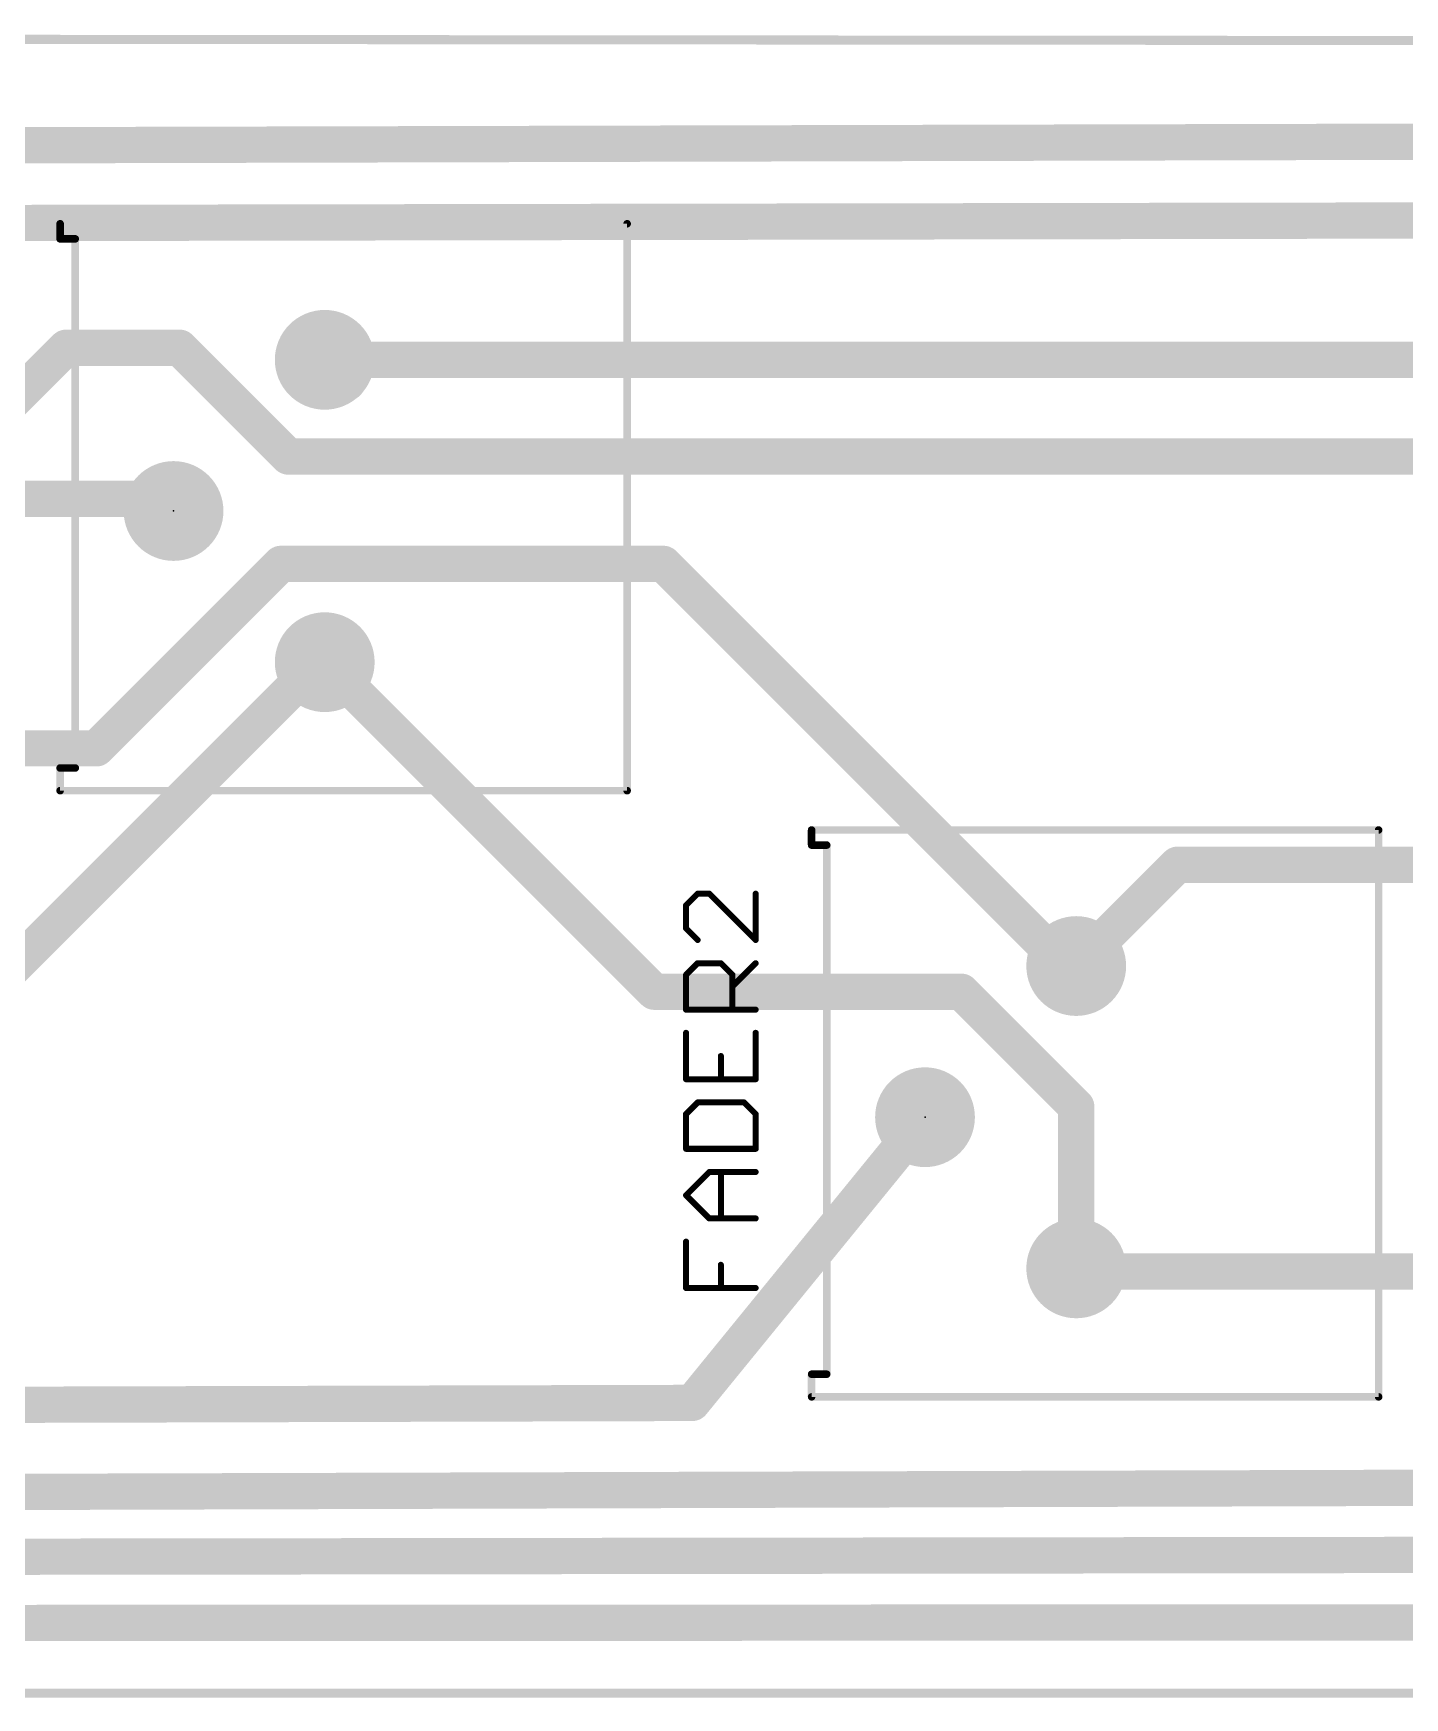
# Model space of a CAD drawing. Extents: x -0.1 to 94.1, y -0.1 to 27.9.
# Drawn here: x 32.37 to 55.4, y -0.08 to 27.89 of the extents above; entities that cross this region are included whole.
import ezdxf

# ---------------------------------------------------------------- set-up
doc = ezdxf.new("R2010")
doc.units = 0
for name, color, linetype in [('16', 175, 'CONTINUOUS'), ('17', 82, 'CONTINUOUS'), ('20', 7, 'CONTINUOUS'), ('21', 253, 'CONTINUOUS'), ('23', 7, 'CONTINUOUS')]:
    doc.layers.add(name, color=color, linetype=linetype)

# ---------------------------------------------------------------- blocks, each defined once
blk = doc.blocks.new('ROUNDP')
at = {"const_width": 0.5}
blk.add_lwpolyline([(0, -0.25, 1), (0, 0.25, 1), (0, -0.25)], format="xyb", dxfattribs=at)

msp = doc.modelspace()

# ---------------------------------------------------------------- linework, layer by layer
at = {"layer": '16', "const_width": 0.6096}
for points in [[(82.8548, 26.1366), (22.8782, 25.9842)], [(24.892, 24.6888), (81.661, 24.7904)], [(31.623, 21.3106), (32.9184, 22.606)], [(32.9184, 22.606), (34.8234, 22.606)], [(34.8234, 22.606), (36.6522, 20.7772)], [(37.2618, 22.4028), (37.6428, 22.0218)], [(37.2618, 22.4028), (62.3062, 22.4028)], [(36.6522, 20.7772), (58.8518, 20.7772)], [(27.8384, 20.066), (34.5186, 20.066)], [(34.5186, 20.066), (34.7218, 19.8628)], [(36.5252, 18.9738), (33.4264, 15.875)], [(42.9514, 18.9738), (36.5252, 18.9738)], [(49.7078, 12.2174), (42.9514, 18.9738)], [(26.9748, 7.1374), (37.1602, 17.3228)], [(37.2618, 17.3228), (37.1602, 17.3228)], [(42.799, 11.7856), (37.2618, 17.3228)], [(33.4264, 15.875), (30.6324, 15.875)], [(51.5874, 13.9192), (49.8856, 12.2174)], [(56.7436, 13.9192), (51.5874, 13.9192)], [(49.8856, 12.2174), (49.7078, 12.2174)], [(47.9552, 11.7856), (42.799, 11.7856)], [(49.8856, 9.8552), (47.9552, 11.7856)], [(49.8856, 7.1374), (49.8856, 9.8552)], [(43.434, 4.8768), (47.3456, 9.6774)], [(49.9364, 7.0866), (49.8856, 7.1374)], [(56.0832, 7.0866), (49.9364, 7.0866)], [(15.5702, 4.8006), (43.434, 4.8768)], [(13.4874, 3.3274), (65.6844, 3.4798)], [(7.6204, 2.2614), (66.5988, 2.3368)], [(4.572, 1.1684), (68.1482, 1.1938)]]:
    msp.add_lwpolyline(points, dxfattribs=at)
at = {"layer": '16', "const_width": 0.3048}
for points in [[(32.9184, 22.7584, 1), (32.9184, 22.4536)], [(33.0262, 22.4982, 1), (32.8106, 22.7138)], [(34.9312, 22.7138, 1), (34.7156, 22.4982)], [(34.8234, 22.4536, 1), (34.8234, 22.7584)], [(37.3696, 22.5106, 1), (37.154, 22.295)], [(37.2618, 22.5552, 1), (37.2618, 22.2504)], [(37.535, 21.914, 1), (37.7506, 22.1296)], [(36.6522, 20.9296, 1), (36.6522, 20.6248)], [(36.5444, 20.6694, 1), (36.76, 20.885)], [(34.6264, 20.1738, 1), (34.4108, 19.9582)], [(34.5186, 19.9136, 1), (34.5186, 20.2184)], [(34.614, 19.755, 1), (34.8296, 19.9706)], [(36.5252, 19.1262, 1), (36.5252, 18.8214)], [(36.633, 18.866, 1), (36.4174, 19.0816)], [(43.0592, 19.0816, 1), (42.8436, 18.866)], [(42.9514, 18.8214, 1), (42.9514, 19.1262)], [(37.1602, 17.4752, 1), (37.1602, 17.1704)], [(37.268, 17.215, 1), (37.0524, 17.4306)], [(37.3696, 17.4306, 1), (37.154, 17.215)], [(37.2618, 17.1704, 1), (37.2618, 17.4752)], [(33.3186, 15.9828, 1), (33.5342, 15.7672)], [(33.4264, 15.7226, 1), (33.4264, 16.0274)], [(51.5874, 14.0716, 1), (51.5874, 13.7668)], [(51.6952, 13.8114, 1), (51.4796, 14.027)], [(49.7078, 12.3698, 1), (49.7078, 12.065)], [(49.6, 12.1096, 1), (49.8156, 12.3252)], [(49.7778, 12.3252, 1), (49.9934, 12.1096)], [(49.8856, 12.065, 1), (49.8856, 12.3698)], [(42.799, 11.938, 1), (42.799, 11.6332)], [(42.6912, 11.6778, 1), (42.9068, 11.8934)], [(48.063, 11.8934, 1), (47.8474, 11.6778)], [(47.9552, 11.6332, 1), (47.9552, 11.938)], [(50.038, 9.8552, 1), (49.7332, 9.8552)], [(49.7778, 9.7474, 1), (49.9934, 9.963)], [(47.4637, 9.5811, 1), (47.2275, 9.7737)], [(49.9934, 7.2452, 1), (49.7778, 7.0296)], [(49.7332, 7.1374, 1), (50.038, 7.1374)], [(49.9364, 7.239, 1), (49.9364, 6.9342)], [(49.8286, 6.9788, 1), (50.0442, 7.1944)], [(43.3159, 4.9731, 1), (43.5521, 4.7805)], [(43.4344, 4.7244, 1), (43.4336, 5.0292)]]:
    msp.add_lwpolyline(points, format="xyb", dxfattribs=at)
at = {"layer": '20', "const_width": 0.1524}
for points in [[(2.54, 27.813), (91.44, 27.7368)], [(91.44, 0), (2.54, 0)]]:
    msp.add_lwpolyline(points, dxfattribs=at)
at = {"layer": '21'}
for points, const_width in [([(32.8486, 24.6888, 1), (32.785, 24.6888)], 0.0635), ([(32.8168, 24.7205, 1), (32.8168, 24.6571)], 0.0635), ([(42.3736, 24.6888, 1), (42.31, 24.6888)], 0.0635), ([(42.3418, 24.6571, 1), (42.3418, 24.7205)], 0.0635), ([(32.785, 24.4348, 1), (32.8486, 24.4348)], 0.0635), ([(32.8168, 24.4666, 1), (32.8168, 24.4031)], 0.0635), ([(33.1026, 24.4348, 1), (33.039, 24.4348)], 0.0635), ([(33.0708, 24.4031, 1), (33.0708, 24.4666)], 0.0635), ([(32.8486, 15.5448, 1), (32.785, 15.5448)], 0.0635), ([(32.8168, 15.5766, 1), (32.8168, 15.513)], 0.0635), ([(33.039, 15.5448, 1), (33.1026, 15.5448)], 0.0635), ([(33.0708, 15.513, 1), (33.0708, 15.5766)], 0.0635), ([(32.8168, 15.1956, 1), (32.8168, 15.132)], 0.0635), ([(32.785, 15.1638, 1), (32.8486, 15.1638)], 0.0635), ([(42.31, 15.1638, 1), (42.3736, 15.1638)], 0.0635), ([(42.3418, 15.132, 1), (42.3418, 15.1956)], 0.0635), ([(45.4406, 14.5352, 1), (45.4406, 14.4717)], 0.0635), ([(45.4724, 14.5034, 1), (45.4089, 14.5034)], 0.0635), ([(54.9974, 14.5034, 1), (54.9338, 14.5034)], 0.0635), ([(54.9656, 14.4717, 1), (54.9656, 14.5352)], 0.0635), ([(45.4406, 14.2812, 1), (45.4406, 14.2177)], 0.0635), ([(45.4089, 14.2494, 1), (45.4724, 14.2494)], 0.0635), ([(45.7264, 14.2494, 1), (45.6628, 14.2494)], 0.0635), ([(45.6946, 14.2177, 1), (45.6946, 14.2812)], 0.0635), ([(43.5263, 13.4592, 1), (43.5263, 13.4084)], 0.0508), ([(43.5443, 13.4158, 1), (43.5083, 13.4517)], 0.0508), ([(43.7392, 13.4517, 1), (43.7032, 13.4158)], 0.0508), ([(43.7212, 13.4084, 1), (43.7212, 13.4592)], 0.0508), ([(44.5262, 13.4338, 1), (44.4754, 13.4338)], 0.0508), ([(43.3568, 13.2389, 1), (43.306, 13.2389)], 0.0508), ([(43.3134, 13.2568, 1), (43.3494, 13.2209)], 0.0508), ([(43.3494, 12.867, 1), (43.3134, 12.8311)], 0.0508), ([(43.306, 12.8491, 1), (43.3568, 12.8491)], 0.0508), ([(43.5083, 12.6362, 1), (43.5443, 12.6721)], 0.0508), ([(44.4754, 12.6542, 1), (44.5262, 12.6542)], 0.0508), ([(44.4828, 12.6362, 1), (44.5188, 12.6721)], 0.0508), ([(43.5263, 12.2898, 1), (43.5263, 12.239)], 0.0508), ([(43.5443, 12.2464, 1), (43.5083, 12.2823)], 0.0508), ([(43.9341, 12.2823, 1), (43.8981, 12.2464)], 0.0508), ([(43.9161, 12.239, 1), (43.9161, 12.2898)], 0.0508), ([(44.5188, 12.2464, 1), (44.4828, 12.2823)], 0.0508), ([(43.3568, 12.0695, 1), (43.306, 12.0695)], 0.0508), ([(43.3134, 12.0874, 1), (43.3494, 12.0515)], 0.0508), ([(44.1364, 12.0695, 1), (44.0856, 12.0695)], 0.0508), ([(44.093, 12.0515, 1), (44.129, 12.0874)], 0.0508), ([(44.093, 11.8925, 1), (44.129, 11.8566)], 0.0508), ([(43.3314, 11.5102, 1), (43.3314, 11.4594)], 0.0508), ([(43.306, 11.4848, 1), (43.3568, 11.4848)], 0.0508), ([(44.0856, 11.4848, 1), (44.1364, 11.4848)], 0.0508), ([(44.5008, 11.4594, 1), (44.5008, 11.5102)], 0.0508), ([(43.3568, 11.095, 1), (43.306, 11.095)], 0.0508), ([(44.5262, 11.095, 1), (44.4754, 11.095)], 0.0508), ([(43.9415, 10.7052, 1), (43.8907, 10.7052)], 0.0508), ([(43.3314, 10.3408, 1), (43.3314, 10.29)], 0.0508), ([(44.5008, 10.29, 1), (44.5008, 10.3408)], 0.0508), ([(43.306, 10.3154, 1), (43.3568, 10.3154)], 0.0508), ([(43.8907, 10.3154, 1), (43.9415, 10.3154)], 0.0508), ([(44.4754, 10.3154, 1), (44.5262, 10.3154)], 0.0508), ([(43.5263, 9.951, 1), (43.5263, 9.9002)], 0.0508), ([(43.5443, 9.9076, 1), (43.5083, 9.9436)], 0.0508), ([(44.3239, 9.9436, 1), (44.2879, 9.9076)], 0.0508), ([(44.3059, 9.9002, 1), (44.3059, 9.951)], 0.0508), ([(43.3134, 9.7487, 1), (43.3494, 9.7127)], 0.0508), ([(43.3568, 9.7307, 1), (43.306, 9.7307)], 0.0508), ([(44.5262, 9.7307, 1), (44.4754, 9.7307)], 0.0508), ([(44.4828, 9.7127, 1), (44.5188, 9.7487)], 0.0508), ([(43.3314, 9.1714, 1), (43.3314, 9.1206)], 0.0508), ([(43.306, 9.146, 1), (43.3568, 9.146)], 0.0508), ([(44.4754, 9.146, 1), (44.5262, 9.146)], 0.0508), ([(44.5008, 9.1206, 1), (44.5008, 9.1714)], 0.0508), ([(43.7212, 8.7816, 1), (43.7212, 8.7308)], 0.0508), ([(43.7392, 8.7382, 1), (43.7032, 8.7742)], 0.0508), ([(43.9415, 8.7562, 1), (43.8907, 8.7562)], 0.0508), ([(44.5008, 8.7308, 1), (44.5008, 8.7816)], 0.0508), ([(43.3494, 8.3844, 1), (43.3134, 8.3484)], 0.0508), ([(43.3134, 8.3844, 1), (43.3494, 8.3484)], 0.0508), ([(43.7212, 8.002, 1), (43.7212, 7.9512)], 0.0508), ([(43.7032, 7.9586, 1), (43.7392, 7.9946)], 0.0508), ([(43.8907, 7.9766, 1), (43.9415, 7.9766)], 0.0508), ([(44.5008, 7.9512, 1), (44.5008, 8.002)], 0.0508), ([(43.3568, 7.5868, 1), (43.306, 7.5868)], 0.0508), ([(43.9415, 7.197, 1), (43.8907, 7.197)], 0.0508), ([(43.3314, 6.8326, 1), (43.3314, 6.7818)], 0.0508), ([(43.306, 6.8072, 1), (43.3568, 6.8072)], 0.0508), ([(43.8907, 6.8072, 1), (43.9415, 6.8072)], 0.0508), ([(44.5008, 6.7818, 1), (44.5008, 6.8326)], 0.0508), ([(45.4724, 5.3594, 1), (45.4089, 5.3594)], 0.0635), ([(45.4406, 5.3911, 1), (45.4406, 5.3277)], 0.0635), ([(45.6628, 5.3594, 1), (45.7264, 5.3594)], 0.0635), ([(45.6946, 5.3277, 1), (45.6946, 5.3911)], 0.0635), ([(45.4406, 5.0102, 1), (45.4406, 4.9467)], 0.0635), ([(54.9656, 4.9467, 1), (54.9656, 5.0102)], 0.0635), ([(45.4089, 4.9784, 1), (45.4724, 4.9784)], 0.0635), ([(54.9338, 4.9784, 1), (54.9974, 4.9784)], 0.0635)]:
    msp.add_lwpolyline(points, format="xyb", dxfattribs=dict(at, const_width=const_width))
for points, const_width in [([(42.3418, 24.6888), (32.8168, 24.6888)], 0.127), ([(32.8168, 24.4348), (32.8168, 24.6888)], 0.127), ([(42.3418, 15.1638), (42.3418, 24.6888)], 0.127), ([(33.0708, 24.4348), (32.8168, 24.4348)], 0.127), ([(33.0708, 15.5448), (33.0708, 24.4348)], 0.127), ([(32.8168, 15.1638), (32.8168, 15.5448)], 0.127), ([(32.8168, 15.5448), (33.0708, 15.5448)], 0.127), ([(32.8168, 15.1638), (42.3418, 15.1638)], 0.127), ([(54.9656, 14.5034), (45.4406, 14.5034)], 0.127), ([(45.4406, 14.2494), (45.4406, 14.5034)], 0.127), ([(54.9656, 4.9784), (54.9656, 14.5034)], 0.127), ([(45.6946, 14.2494), (45.4406, 14.2494)], 0.127), ([(45.6946, 5.3594), (45.6946, 14.2494)], 0.127), ([(43.5263, 13.4338), (43.3314, 13.2389)], 0.1016), ([(43.7212, 13.4338), (43.5263, 13.4338)], 0.1016), ([(44.5008, 12.6542), (43.7212, 13.4338)], 0.1016), ([(44.5008, 13.4338), (44.5008, 12.6542)], 0.1016), ([(43.3314, 13.2389), (43.3314, 12.8491)], 0.1016), ([(43.3314, 12.8491), (43.5263, 12.6542)], 0.1016), ([(43.3314, 12.0695), (43.5263, 12.2644)], 0.1016), ([(43.5263, 12.2644), (43.9161, 12.2644)], 0.1016), ([(43.9161, 12.2644), (44.111, 12.0695)], 0.1016), ([(44.111, 11.8746), (44.5008, 12.2644)], 0.1016), ([(43.3314, 11.4848), (43.3314, 12.0695)], 0.1016), ([(44.111, 12.0695), (44.111, 11.4848)], 0.1016), ([(44.5008, 11.4848), (43.3314, 11.4848)], 0.1016), ([(43.3314, 11.095), (43.3314, 10.3154)], 0.1016), ([(44.5008, 10.3154), (44.5008, 11.095)], 0.1016), ([(43.9161, 10.3154), (43.9161, 10.7052)], 0.1016), ([(43.3314, 10.3154), (44.5008, 10.3154)], 0.1016), ([(43.5263, 9.9256), (43.3314, 9.7307)], 0.1016), ([(44.3059, 9.9256), (43.5263, 9.9256)], 0.1016), ([(44.5008, 9.7307), (44.3059, 9.9256)], 0.1016), ([(43.3314, 9.7307), (43.3314, 9.146)], 0.1016), ([(44.5008, 9.146), (44.5008, 9.7307)], 0.1016), ([(43.3314, 9.146), (44.5008, 9.146)], 0.1016), ([(43.3314, 8.3664), (43.7212, 8.7562)], 0.1016), ([(43.7212, 8.7562), (44.5008, 8.7562)], 0.1016), ([(43.9161, 7.9766), (43.9161, 8.7562)], 0.1016), ([(43.7212, 7.9766), (43.3314, 8.3664)], 0.1016), ([(44.5008, 7.9766), (43.7212, 7.9766)], 0.1016), ([(43.3314, 6.8072), (43.3314, 7.5868)], 0.1016), ([(43.9161, 6.8072), (43.9161, 7.197)], 0.1016), ([(44.5008, 6.8072), (43.3314, 6.8072)], 0.1016), ([(45.4406, 4.9784), (45.4406, 5.3594)], 0.127), ([(45.4406, 5.3594), (45.6946, 5.3594)], 0.127), ([(45.4406, 4.9784), (54.9656, 4.9784)], 0.127)]:
    msp.add_lwpolyline(points, dxfattribs=dict(at, const_width=const_width))
at = {"layer": '23'}
for p in [(34.7218, 19.8628), (47.3456, 9.6774)]:
    msp.add_point(p, dxfattribs=at)

# ---------------------------------------------------------------- block references
at = {"layer": '17', "xscale": 1.6764, "yscale": 1.6764, "rotation": 90}
for p in [(37.2618, 22.4028), (37.2618, 22.4028), (34.7218, 19.8628), (34.7218, 19.8628), (37.2618, 17.3228), (37.2618, 17.3228), (49.8856, 12.2174), (49.8856, 12.2174), (47.3456, 9.6774), (47.3456, 9.6774), (49.8856, 7.1374), (49.8856, 7.1374)]:
    msp.add_blockref('ROUNDP', p, dxfattribs=at)

doc.saveas('drawing.dxf')
